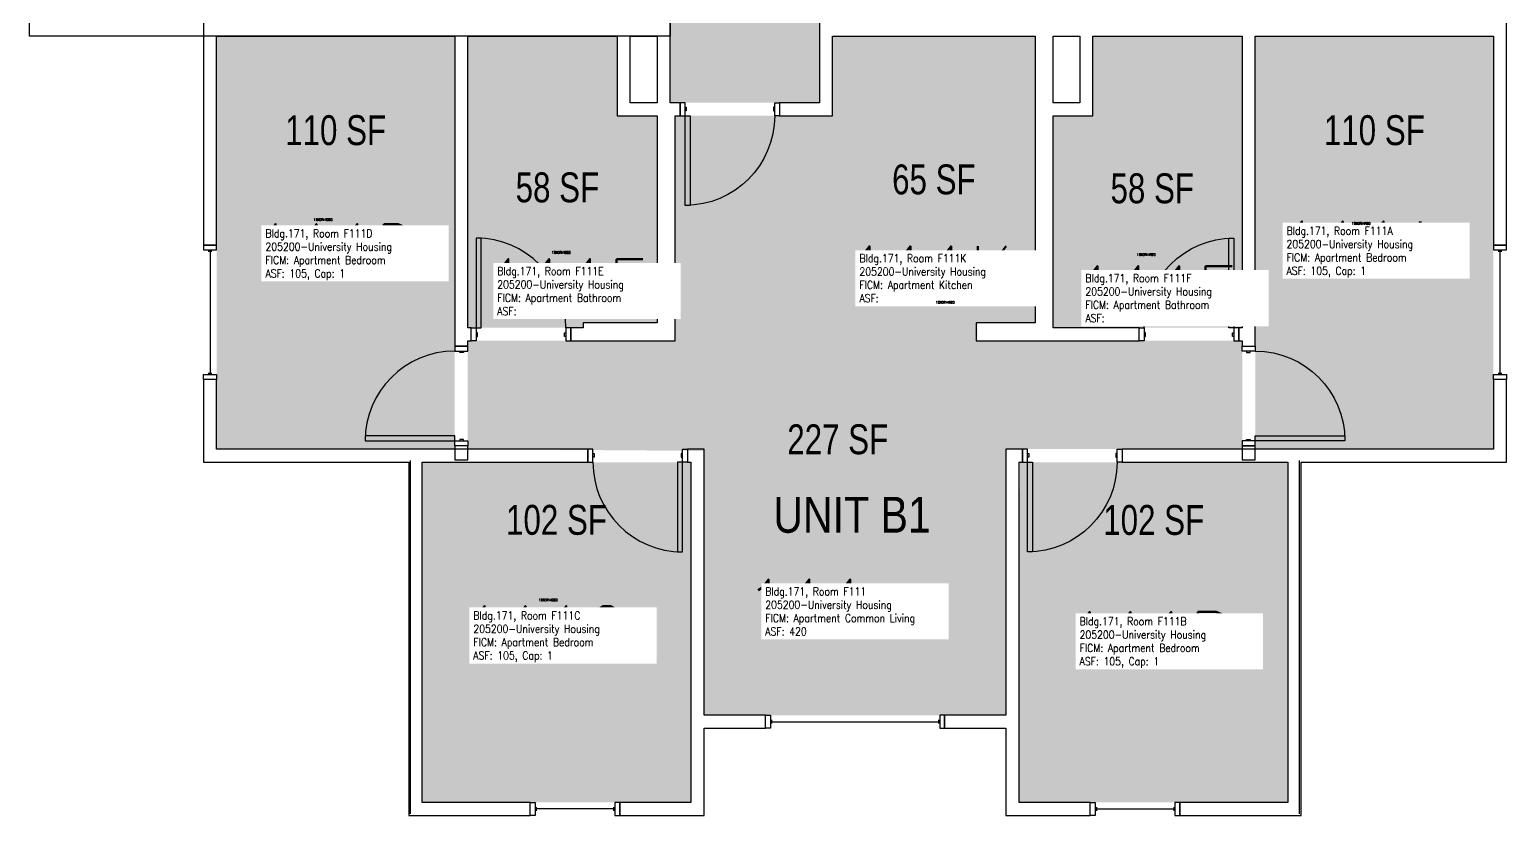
# Model space of a CAD drawing. Header units: inches. Extents: x -93 to 1642, y -75 to 1661.
# Drawn here: x 1047 to 1640, y -75 to 240 of the extents above; entities that cross this region are included whole.
import ezdxf
from ezdxf.enums import TextEntityAlignment as Align

# ---------------------------------------------------------------- set-up
doc = ezdxf.new("R2010")
doc.units = ezdxf.units.IN
doc.header["$LTSCALE"] = 96
doc.header["$MEASUREMENT"] = 0
for name, color, linetype in [('A-AREA-IDEN', 1, 'Continuous'), ('A-DOOR', 2, 'Continuous'), ('A-GLAZ', 1, 'Continuous'), ('A-IDEN-RNUM', 7, 'Continuous'), ('A-IDEN-SNUM', 4, 'Continuous'), ('A-IDEN-VNUM', 4, 'Continuous'), ('A-WALL', 5, 'Continuous'), ('AREA-TEXT', 3, 'Continuous'), ('Rooms-Category-Color', 7, 'Continuous'), ('Rooms-College-Color', 7, 'Continuous'), ('Rooms-Department-Color', 7, 'Continuous'), ('Rooms-Division-Color', 7, 'Continuous'), ('Rooms-Information', 7, 'Continuous')]:
    doc.layers.add(name, color=color, linetype=linetype)
doc.styles.add('AREA', font='arial.ttf', dxfattribs={"width": 0.75, "height": 12})
doc.styles.add('ROOMSNUMBER', font='txt.shx', dxfattribs={"height": 0.03})
doc.styles.add('ROOMVNUMBER', font='simplex.shx', dxfattribs={"width": 0.85})
doc.styles.get("Standard").update_dxf_attribs({"font": 'ARIALN.TTF'})

msp = doc.modelspace()

# ---------------------------------------------------------------- hatches: boundary and pattern name
at = {"layer": 'Rooms-Category-Color', "true_color": 0xadadad}
msp.add_hatch(color=253, dxfattribs=at).paths.add_polyline_path([(1363.87, 211), (1303.87, 211), (1303.87, 332.39), (1278.87, 332.39), (1278.87, 414.72), (1303.87, 414.72), (1303.87, 1145.53), (1303.87, 1145.53), (1303.87, 1227.86), (1303.87, 1227.86), (1303.87, 1322.5), (1363.87, 1322.5), (1363.87, 1130.22), (1388.87, 1130.22), (1388.87, 1047.89), (1363.87, 1047.89), (1363.87, 863.86), (1388.87, 863.86), (1388.87, 781.53), (1363.87, 781.53), (1363.87, 353.5), (1363.25, 353.5), (1363.25, 244), (1363.87, 244), (1363.87, 243)])
at = {"layer": 'Rooms-Category-Color', "true_color": 0x728ef3}
for points in [[(1217.38, 237.75), (1121.75, 237.75), (1121.75, 71.87), (1217.38, 71.87)], [(1222.63, 237.75), (1222.63, 120.62), (1269, 120.63), (1269, 122.63), (1298.62, 122.63), (1298.62, 205.75), (1282.63, 205.75), (1282.63, 237.75), (1222.1, 237.75)], [(1369.13, 237.75), (1450.5, 237.75), (1450.5, 122.62), (1369.13, 122.62)], [(1473.63, 237.75), (1533.63, 237.75), (1533.63, 120.62), (1457.75, 120.62), (1457.75, 205.75), (1473.63, 205.75)], [(1634.5, 237.75), (1538.88, 237.75), (1538.88, 113.24), (1538.88, 71.87), (1634.5, 71.87)], [(1438.75, -35), (1317.52, -35), (1317.52, 71.14), (1222.64, 71.87), (1222.64, 115.37), (1305.87, 115.37), (1305.89, 205.75), (1369.14, 205.75), (1369.13, 122.62), (1427.25, 122.62), (1427.25, 115.37), (1533.63, 115.37), (1533.64, 71.87), (1438.77, 71.87)], [(1312.25, 66.62), (1204.25, 66.62), (1204.25, -70), (1312.25, -70)], [(1552, 66.62), (1444.35, 66.62), (1444, -70), (1552, -70)]]:
    msp.add_hatch(color=171, dxfattribs=at).paths.add_polyline_path(points)
at = {"layer": 'Rooms-College-Color', "true_color": 0xadadad}
for points in [[(1363.87, 211), (1303.87, 211), (1303.87, 332.39), (1278.87, 332.39), (1278.87, 414.72), (1303.87, 414.72), (1303.87, 1145.53), (1303.87, 1145.53), (1303.87, 1227.86), (1303.87, 1227.86), (1303.87, 1322.5), (1363.87, 1322.5), (1363.87, 1130.22), (1388.87, 1130.22), (1388.87, 1047.89), (1363.87, 1047.89), (1363.87, 863.86), (1388.87, 863.86), (1388.87, 781.53), (1363.87, 781.53), (1363.87, 353.5), (1363.25, 353.5), (1363.25, 244), (1363.87, 244), (1363.87, 243)], [(1217.38, 237.75), (1121.75, 237.75), (1121.75, 71.87), (1217.38, 71.87)], [(1222.63, 237.75), (1222.63, 120.62), (1269, 120.63), (1269, 122.63), (1298.62, 122.63), (1298.62, 205.75), (1282.63, 205.75), (1282.63, 237.75), (1222.1, 237.75)], [(1369.13, 237.75), (1450.5, 237.75), (1450.5, 122.62), (1369.13, 122.62)], [(1473.63, 237.75), (1533.63, 237.75), (1533.63, 120.62), (1457.75, 120.62), (1457.75, 205.75), (1473.63, 205.75)], [(1634.5, 237.75), (1538.88, 237.75), (1538.88, 113.24), (1538.88, 71.87), (1634.5, 71.87)], [(1438.75, -35), (1317.52, -35), (1317.52, 71.14), (1222.64, 71.87), (1222.64, 115.37), (1305.87, 115.37), (1305.89, 205.75), (1369.14, 205.75), (1369.13, 122.62), (1427.25, 122.62), (1427.25, 115.37), (1533.63, 115.37), (1533.64, 71.87), (1438.77, 71.87)], [(1312.25, 66.62), (1204.25, 66.62), (1204.25, -70), (1312.25, -70)], [(1552, 66.62), (1444.35, 66.62), (1444, -70), (1552, -70)]]:
    msp.add_hatch(color=253, dxfattribs=at).paths.add_polyline_path(points)
at = {"layer": 'Rooms-Department-Color', "true_color": 0xacacac}
msp.add_hatch(color=253, dxfattribs=at).paths.add_polyline_path([(1363.87, 211), (1303.87, 211), (1303.87, 332.39), (1278.87, 332.39), (1278.87, 414.72), (1303.87, 414.72), (1303.87, 1145.53), (1303.87, 1145.53), (1303.87, 1227.86), (1303.87, 1227.86), (1303.87, 1322.5), (1363.87, 1322.5), (1363.87, 1130.22), (1388.87, 1130.22), (1388.87, 1047.89), (1363.87, 1047.89), (1363.87, 863.86), (1388.87, 863.86), (1388.87, 781.53), (1363.87, 781.53), (1363.87, 353.5), (1363.25, 353.5), (1363.25, 244), (1363.87, 244), (1363.87, 243)])
at = {"layer": 'Rooms-Department-Color', "true_color": 0x604aed}
for points in [[(1217.38, 237.75), (1121.75, 237.75), (1121.75, 71.87), (1217.38, 71.87)], [(1222.63, 237.75), (1222.63, 120.62), (1269, 120.63), (1269, 122.63), (1298.62, 122.63), (1298.62, 205.75), (1282.63, 205.75), (1282.63, 237.75), (1222.1, 237.75)], [(1369.13, 237.75), (1450.5, 237.75), (1450.5, 122.62), (1369.13, 122.62)], [(1473.63, 237.75), (1533.63, 237.75), (1533.63, 120.62), (1457.75, 120.62), (1457.75, 205.75), (1473.63, 205.75)], [(1634.5, 237.75), (1538.88, 237.75), (1538.88, 113.24), (1538.88, 71.87), (1634.5, 71.87)], [(1438.75, -35), (1317.52, -35), (1317.52, 71.14), (1222.64, 71.87), (1222.64, 115.37), (1305.87, 115.37), (1305.89, 205.75), (1369.14, 205.75), (1369.13, 122.62), (1427.25, 122.62), (1427.25, 115.37), (1533.63, 115.37), (1533.64, 71.87), (1438.77, 71.87)], [(1312.25, 66.62), (1204.25, 66.62), (1204.25, -70), (1312.25, -70)], [(1552, 66.62), (1444.35, 66.62), (1444, -70), (1552, -70)]]:
    msp.add_hatch(color=173, dxfattribs=at).paths.add_polyline_path(points)
at = {"layer": 'Rooms-Division-Color', "true_color": 0xadadad}
msp.add_hatch(color=253, dxfattribs=at).paths.add_polyline_path([(1363.87, 211), (1303.87, 211), (1303.87, 332.39), (1278.87, 332.39), (1278.87, 414.72), (1303.87, 414.72), (1303.87, 1145.53), (1303.87, 1145.53), (1303.87, 1227.86), (1303.87, 1227.86), (1303.87, 1322.5), (1363.87, 1322.5), (1363.87, 1130.22), (1388.87, 1130.22), (1388.87, 1047.89), (1363.87, 1047.89), (1363.87, 863.86), (1388.87, 863.86), (1388.87, 781.53), (1363.87, 781.53), (1363.87, 353.5), (1363.25, 353.5), (1363.25, 244), (1363.87, 244), (1363.87, 243)])
at = {"layer": 'Rooms-Division-Color', "true_color": 0x604aed}
for points in [[(1217.38, 237.75), (1121.75, 237.75), (1121.75, 71.87), (1217.38, 71.87)], [(1222.63, 237.75), (1222.63, 120.62), (1269, 120.63), (1269, 122.63), (1298.62, 122.63), (1298.62, 205.75), (1282.63, 205.75), (1282.63, 237.75), (1222.1, 237.75)], [(1369.13, 237.75), (1450.5, 237.75), (1450.5, 122.62), (1369.13, 122.62)], [(1473.63, 237.75), (1533.63, 237.75), (1533.63, 120.62), (1457.75, 120.62), (1457.75, 205.75), (1473.63, 205.75)], [(1634.5, 237.75), (1538.88, 237.75), (1538.88, 113.24), (1538.88, 71.87), (1634.5, 71.87)], [(1438.75, -35), (1317.52, -35), (1317.52, 71.14), (1222.64, 71.87), (1222.64, 115.37), (1305.87, 115.37), (1305.89, 205.75), (1369.14, 205.75), (1369.13, 122.62), (1427.25, 122.62), (1427.25, 115.37), (1533.63, 115.37), (1533.64, 71.87), (1438.77, 71.87)], [(1312.25, 66.62), (1204.25, 66.62), (1204.25, -70), (1312.25, -70)], [(1552, 66.62), (1444.35, 66.62), (1444, -70), (1552, -70)]]:
    msp.add_hatch(color=173, dxfattribs=at).paths.add_polyline_path(points)

# ---------------------------------------------------------------- linework, layer by layer
at = {"layer": 'A-DOOR'}
for points in [[(1309.87, 211), (1307.87, 211), (1307.87, 205.75), (1309.87, 205.75)], [(1309.87, 209.25), (1310.37, 209.25), (1310.37, 207.75), (1309.87, 207.75)], [(1345.87, 209.25), (1345.37, 209.25), (1345.37, 207.75), (1345.87, 207.75)], [(1345.87, 211), (1347.87, 211), (1347.87, 205.75), (1345.87, 205.75)], [(1309.87, 205.75), (1311.87, 205.75), (1311.87, 169.75), (1309.87, 169.75)], [(1226, 120.62), (1228, 120.62), (1228, 156.62), (1226, 156.62)], [(1530.25, 120.62), (1528.25, 120.62), (1528.25, 156.62), (1530.25, 156.62)], [(1226, 115.37), (1224, 115.37), (1224, 120.62), (1226, 120.62)], [(1262, 115.37), (1264, 115.37), (1264, 120.62), (1262, 120.62)], [(1494.25, 115.37), (1492.25, 115.37), (1492.25, 120.62), (1494.25, 120.62)], [(1530.25, 115.37), (1532.25, 115.37), (1532.25, 120.62), (1530.25, 120.62)], [(1222.63, 111.24), (1222.63, 113.24), (1217.38, 113.24), (1217.38, 111.24)], [(1226, 117.12), (1226.5, 117.12), (1226.5, 118.62), (1226, 118.62)], [(1262, 117.12), (1261.5, 117.12), (1261.5, 118.62), (1262, 118.62)], [(1494.25, 117.12), (1494.75, 117.12), (1494.75, 118.62), (1494.25, 118.62)], [(1530.25, 117.12), (1529.75, 117.12), (1529.75, 118.62), (1530.25, 118.62)], [(1533.63, 111.24), (1533.63, 113.24), (1538.88, 113.24), (1538.88, 111.24)], [(1220.88, 111.24), (1220.88, 110.74), (1219.38, 110.74), (1219.38, 111.24)], [(1535.38, 111.24), (1535.38, 110.74), (1536.88, 110.74), (1536.88, 111.24)], [(1217.38, 75.24), (1217.38, 77.24), (1181.38, 77.24), (1181.38, 75.24)], [(1538.88, 75.24), (1538.88, 77.24), (1574.88, 77.24), (1574.88, 75.24)], [(1222.63, 75.24), (1222.63, 73.24), (1217.38, 73.24), (1217.38, 75.24)], [(1220.88, 75.24), (1220.88, 75.74), (1219.38, 75.74), (1219.38, 75.24)], [(1272.88, 71.87), (1270.88, 71.87), (1270.88, 66.62), (1272.88, 66.62)], [(1308.88, 71.87), (1310.88, 71.87), (1310.88, 66.62), (1308.88, 66.62)], [(1447.38, 71.87), (1445.38, 71.87), (1445.38, 66.62), (1447.38, 66.62)], [(1483.38, 71.87), (1485.38, 71.87), (1485.38, 66.62), (1483.38, 66.62)], [(1533.63, 75.24), (1533.63, 73.24), (1538.88, 73.24), (1538.88, 75.24)], [(1535.38, 75.24), (1535.38, 75.74), (1536.88, 75.74), (1536.88, 75.24)], [(1272.88, 70.12), (1273.38, 70.12), (1273.38, 68.62), (1272.88, 68.62)], [(1308.88, 66.62), (1306.88, 66.62), (1306.88, 30.62), (1308.88, 30.62)], [(1308.88, 70.12), (1308.38, 70.12), (1308.38, 68.62), (1308.88, 68.62)], [(1447.38, 70.12), (1447.88, 70.12), (1447.88, 68.62), (1447.38, 68.62)], [(1447.38, 66.62), (1449.38, 66.62), (1449.38, 30.62), (1447.38, 30.62)], [(1483.38, 70.12), (1482.88, 70.12), (1482.88, 68.62), (1483.38, 68.62)]]:
    msp.add_lwpolyline(points, close=True, dxfattribs=at)
at = {"layer": 'A-DOOR', "extrusion": (0, 0, -1)}
for centre, start, end in [((-1309.87, 205.75), 180, 270), ((-1530.25, 120.62), 0, 90), ((-1538.88, 75.24), 90, 180), ((-1447.38, 66.62), 180, 270)]:
    msp.add_arc(centre, 36, start, end, dxfattribs=at)
at = {"layer": 'A-DOOR'}
for centre, start, end in [((1226, 120.62), 0, 90), ((1217.38, 75.24), 90, 180), ((1308.88, 66.62), 180, 270)]:
    msp.add_arc(centre, 36, start, end, dxfattribs=at)
at = {"layer": 'A-GLAZ'}
for p, q in [((1118.38, 151.34), (1119.88, 151.34)), ((1119.13, 151.34), (1119.13, 102.34)), ((1636.38, 151.34), (1637.88, 151.34)), ((1637.13, 151.34), (1637.13, 102.34)), ((1118.38, 102.34), (1119.88, 102.34)), ((1636.38, 102.34), (1637.88, 102.34)), ((1344.63, -36.88), (1344.63, -38.38)), ((1344.63, -37.63), (1411.63, -37.63)), ((1411.63, -36.88), (1411.63, -38.38)), ((1250.13, -71.88), (1250.13, -73.38)), ((1281.13, -72.63), (1250.13, -72.63)), ((1281.13, -71.88), (1281.13, -73.38)), ((1475.13, -71.88), (1475.13, -73.38)), ((1475.13, -72.63), (1506.13, -72.63)), ((1506.13, -71.88), (1506.13, -73.38))]:
    msp.add_line(p, q, dxfattribs=at)
for points in [[(1121.75, 151.84), (1121.75, 153.84), (1116.5, 153.84), (1116.5, 151.84)], [(1639.75, 151.84), (1639.75, 153.84), (1634.5, 153.84), (1634.5, 151.84)], [(1121.75, 101.84), (1121.75, 99.84), (1116.5, 99.84), (1116.5, 101.84)], [(1639.75, 101.84), (1639.75, 99.84), (1634.5, 99.84), (1634.5, 101.84)], [(1344.13, -40.25), (1342.13, -40.25), (1342.13, -35), (1344.13, -35)], [(1412.13, -40.25), (1414.13, -40.25), (1414.13, -35), (1412.13, -35)], [(1249.63, -75.25), (1247.63, -75.25), (1247.63, -70), (1249.63, -70)], [(1281.63, -75.25), (1283.63, -75.25), (1283.63, -70), (1281.63, -70)], [(1474.63, -75.25), (1472.63, -75.25), (1472.63, -70), (1474.63, -70)], [(1506.63, -75.25), (1508.63, -75.25), (1508.63, -70), (1506.63, -70)]]:
    msp.add_lwpolyline(points, close=True, dxfattribs=at)
at = {"layer": 'A-WALL'}
for p, q in [((1303.87, 332.39), (1303.87, 237.75)), ((1046.63, 237.75), (1046.63, 275.11)), ((1303.87, 237.75), (1046.63, 237.75)), ((1116.5, 243), (1116.5, 153.84)), ((1121.75, 237.75), (1217.38, 237.75)), ((1121.75, 153.84), (1121.75, 237.75)), ((1217.38, 237.75), (1217.38, 113.24)), ((1222.63, 237.75), (1282.63, 237.75)), ((1222.63, 120.62), (1222.63, 237.75)), ((1282.63, 237.75), (1282.63, 205.75)), ((1287.88, 237.75), (1298.63, 237.75)), ((1287.88, 211), (1287.88, 237.75)), ((1298.63, 237.75), (1298.63, 211)), ((1303.87, 211), (1303.87, 243)), ((1363.87, 243), (1363.87, 211)), ((1369.13, 237.75), (1450.5, 237.75)), ((1369.13, 205.75), (1369.13, 237.75)), ((1450.5, 237.75), (1450.5, 122.62)), ((1457.75, 237.75), (1468.38, 237.75)), ((1457.75, 211), (1457.75, 237.75)), ((1468.38, 237.75), (1468.38, 211)), ((1473.63, 237.75), (1533.63, 237.75)), ((1473.63, 205.75), (1473.63, 237.75)), ((1533.63, 237.75), (1533.63, 120.62)), ((1538.88, 237.75), (1634.5, 237.75)), ((1538.88, 113.24), (1538.88, 237.75)), ((1634.5, 237.75), (1634.5, 153.84)), ((1639.75, 153.84), (1639.75, 243)), ((1298.63, 211), (1287.88, 211)), ((1307.87, 211), (1303.87, 211)), ((1307.87, 205.75), (1307.87, 211)), ((1363.87, 211), (1347.87, 211)), ((1347.87, 211), (1347.87, 205.75)), ((1468.38, 211), (1457.75, 211)), ((1282.63, 205.75), (1298.62, 205.75)), ((1298.62, 205.75), (1298.62, 122.62)), ((1305.87, 205.75), (1307.87, 205.75)), ((1305.87, 115.37), (1305.87, 205.75)), ((1347.87, 205.75), (1369.13, 205.75)), ((1457.75, 120.62), (1457.75, 205.75)), ((1457.75, 205.75), (1473.63, 205.75)), ((1116.5, 153.84), (1121.75, 153.84)), ((1634.5, 153.84), (1639.75, 153.84)), ((1224, 120.62), (1222.63, 120.62)), ((1224, 115.37), (1224, 120.62)), ((1269, 120.62), (1264, 120.62)), ((1264, 120.62), (1264, 115.37)), ((1298.62, 122.62), (1269, 122.62)), ((1269, 122.62), (1269, 120.62)), ((1450.5, 122.62), (1426.75, 122.62)), ((1426.75, 122.62), (1426.75, 115.37)), ((1492.25, 120.62), (1457.75, 120.62)), ((1492.25, 115.37), (1492.25, 120.62)), ((1533.63, 120.62), (1532.25, 120.62)), ((1532.25, 120.62), (1532.25, 115.37)), ((1217.38, 113.24), (1222.63, 113.24)), ((1222.63, 115.37), (1224, 115.37)), ((1222.63, 113.24), (1222.63, 115.37)), ((1264, 115.37), (1271.37, 115.37)), ((1271.37, 115.37), (1305.87, 115.37)), ((1426.75, 115.37), (1455, 115.37)), ((1455, 115.37), (1492.25, 115.37)), ((1532.25, 115.37), (1533.63, 115.37)), ((1533.63, 115.37), (1533.63, 113.24)), ((1533.63, 113.24), (1538.88, 113.24)), ((1116.5, 99.84), (1116.5, 66.62)), ((1121.75, 99.84), (1116.5, 99.84)), ((1121.75, 71.87), (1121.75, 99.84)), ((1639.75, 99.84), (1634.5, 99.84)), ((1634.5, 99.84), (1634.5, 71.87)), ((1639.75, 66.62), (1639.75, 99.84)), ((1270.88, 71.87), (1121.75, 71.87)), ((1222.63, 73.24), (1217.38, 73.24)), ((1217.38, 73.24), (1217.38, 67.62)), ((1222.63, 67.62), (1222.63, 73.24)), ((1270.88, 66.62), (1270.88, 71.87)), ((1317.5, 71.87), (1310.88, 71.87)), ((1310.88, 71.87), (1310.88, 66.62)), ((1317.5, -35), (1317.5, 71.87)), ((1445.38, 71.87), (1438.75, 71.87)), ((1438.75, 71.87), (1438.75, -35)), ((1445.38, 66.62), (1445.38, 71.87)), ((1634.5, 71.87), (1485.38, 71.87)), ((1485.38, 71.87), (1485.38, 66.62)), ((1533.63, 73.24), (1533.63, 67.62)), ((1538.88, 73.24), (1533.63, 73.24)), ((1538.88, 67.62), (1538.88, 73.24)), ((1116.5, 66.62), (1199, 66.62)), ((1199, 66.62), (1199, -75.25)), ((1199.63, -74.63), (1199.63, 67.25)), ((1204.25, -70), (1204.25, 66.62)), ((1204.25, 66.62), (1270.88, 66.62)), ((1217.38, 67.62), (1222.63, 67.62)), ((1310.88, 66.62), (1312.25, 66.62)), ((1312.25, 66.62), (1312.25, -70)), ((1444, 66.62), (1445.38, 66.62)), ((1444, -70), (1444, 66.62)), ((1485.38, 66.62), (1552, 66.62)), ((1533.63, 67.62), (1538.88, 67.62)), ((1552, 66.62), (1552, -70)), ((1556.63, -74.63), (1556.63, 67.25)), ((1557.25, -75.25), (1557.25, 66.62)), ((1557.25, 66.62), (1639.75, 66.62)), ((1342.13, -35), (1317.5, -35)), ((1342.13, -40.25), (1342.13, -35)), ((1438.75, -35), (1414.13, -35)), ((1414.13, -35), (1414.13, -40.25)), ((1317.5, -40.25), (1342.13, -40.25)), ((1317.5, -75.25), (1317.5, -40.25)), ((1414.13, -40.25), (1438.75, -40.25)), ((1438.75, -40.25), (1438.75, -75.25)), ((1247.63, -70), (1204.25, -70)), ((1247.63, -75.25), (1247.63, -70)), ((1312.25, -70), (1283.63, -70)), ((1283.63, -70), (1283.63, -75.25)), ((1472.63, -70), (1444, -70)), ((1472.63, -75.25), (1472.63, -70)), ((1552, -70), (1508.63, -70)), ((1508.63, -70), (1508.63, -75.25)), ((1199, -75.25), (1247.63, -75.25)), ((1283.63, -75.25), (1317.5, -75.25)), ((1438.75, -75.25), (1472.63, -75.25)), ((1508.63, -75.25), (1557.25, -75.25))]:
    msp.add_line(p, q, dxfattribs=at)

# ---------------------------------------------------------------- texts
at = {"layer": 'A-AREA-IDEN'}
msp.add_text('UNIT B1', height=14.4, dxfattribs=at).set_placement((1376.95, 38.3), align=Align.CENTER)
at = {"layer": 'A-IDEN-RNUM', "style": 'ROOMSNUMBER', "width": 0.85}
for s, p in [('0111-D0', (1164.5, 164.04)), ('0111-A0', (1581.39, 162.47)), ('0111-E0', (1260.13, 150.82)), ('0111-F0', (1495.07, 149.98)), ('0111-K0', (1414.34, 130.81)), ('0111-C0', (1254.9, 11.31)), ('0111-B0', (1498.43, 2.08)), ('0111-00', (1360.18, -2.78))]:
    msp.add_text(s, height=1, dxfattribs=at).set_placement(p, align=Align.MIDDLE_CENTER)
at = {"layer": 'A-IDEN-SNUM', "style": 'ROOMSNUMBER', "width": 0.85}
for s, p in [('1710F111D0', (1164.5, 164.04)), ('1710F111A0', (1581.39, 162.47)), ('1710F111E0', (1260.13, 150.82)), ('1710F111F0', (1495.07, 149.98)), ('1710F111K0', (1414.34, 130.81)), ('1710F111C0', (1254.9, 11.31)), ('1710F111B0', (1498.43, 2.08)), ('1710F11100', (1360.18, -2.78))]:
    msp.add_text(s, height=1, dxfattribs=at).set_placement(p, align=Align.MIDDLE_CENTER)
at = {"layer": 'A-IDEN-VNUM', "style": 'ROOMVNUMBER', "width": 0.85}
for s, p in [('111D', (1169.61, 151.02)), ('111A', (1580.56, 152.06)), ('111K', (1408.14, 142.09)), ('111E', (1262.23, 136.92)), ('111F', (1498.42, 134.1)), ('111', (1358.95, 8.3)), ('111C', (1253.55, -2.44)), ('111B', (1496.55, -4.78))]:
    msp.add_text(s, height=22.5, dxfattribs=at).set_placement(p, align=Align.MIDDLE_CENTER)
at = {"layer": 'AREA-TEXT', "style": 'AREA', "width": 0.75}
for s, p in [('110 SF', (1169.56, 199.97)), ('110 SF', (1586.69, 199.97)), ('65 SF', (1409.81, 180.19)), ('58 SF', (1258.61, 176.99)), ('58 SF', (1497.51, 176.61)), ('227 SF', (1371.19, 75.82)), ('102 SF', (1258.25, 43.47)), ('102 SF', (1498.09, 43.43))]:
    msp.add_text(s, height=12, dxfattribs=at).set_placement(p, align=Align.MIDDLE_CENTER)

# ---------------------------------------------------------------- next in the draw order: texts
at = {"layer": 'Rooms-Information', "char_height": 3.2143, "width": 72, "attachment_point": 7, "style": 'ROOMVNUMBER', "bg_fill": 3, "box_fill_scale": 1.5, "bg_fill_color": 256, "bg_fill_true_color": 13158600, "bg_fill_transparency": 0}
for s, insert in [('Bldg.171, Room F111D^M^J205200-University Housing^M^JFICM: Apartment Bedroom^M^JASF: 105, Cap: 1', (1141.38, 139.77)), ('Bldg.171, Room F111A^M^J205200-University Housing^M^JFICM: Apartment Bedroom^M^JASF: 105, Cap: 1', (1551.42, 140.81)), ('Bldg.171, Room F111K^M^J205200-University Housing^M^JFICM: Apartment Kitchen^M^JASF: ', (1379.91, 130.84)), ('Bldg.171, Room F111E^M^J205200-University Housing^M^JFICM: Apartment Bathroom^M^JASF: ', (1234.46, 125.67)), ('Bldg.171, Room F111F^M^J205200-University Housing^M^JFICM: Apartment Bathroom^M^JASF: ', (1470.65, 122.85)), ('Bldg.171, Room F111^M^J205200-University Housing^M^JFICM: Apartment Common Living^M^JASF: 420', (1342.1, -2.95)), ('Bldg.171, Room F111C^M^J205200-University Housing^M^JFICM: Apartment Bedroom^M^JASF: 105, Cap: 1', (1224.86, -13.69)), ('Bldg.171, Room F111B^M^J205200-University Housing^M^JFICM: Apartment Bedroom^M^JASF: 105, Cap: 1', (1468.32, -16.03))]:
    msp.add_mtext(s, dxfattribs=dict(at, insert=insert))

doc.saveas('drawing.dxf')
